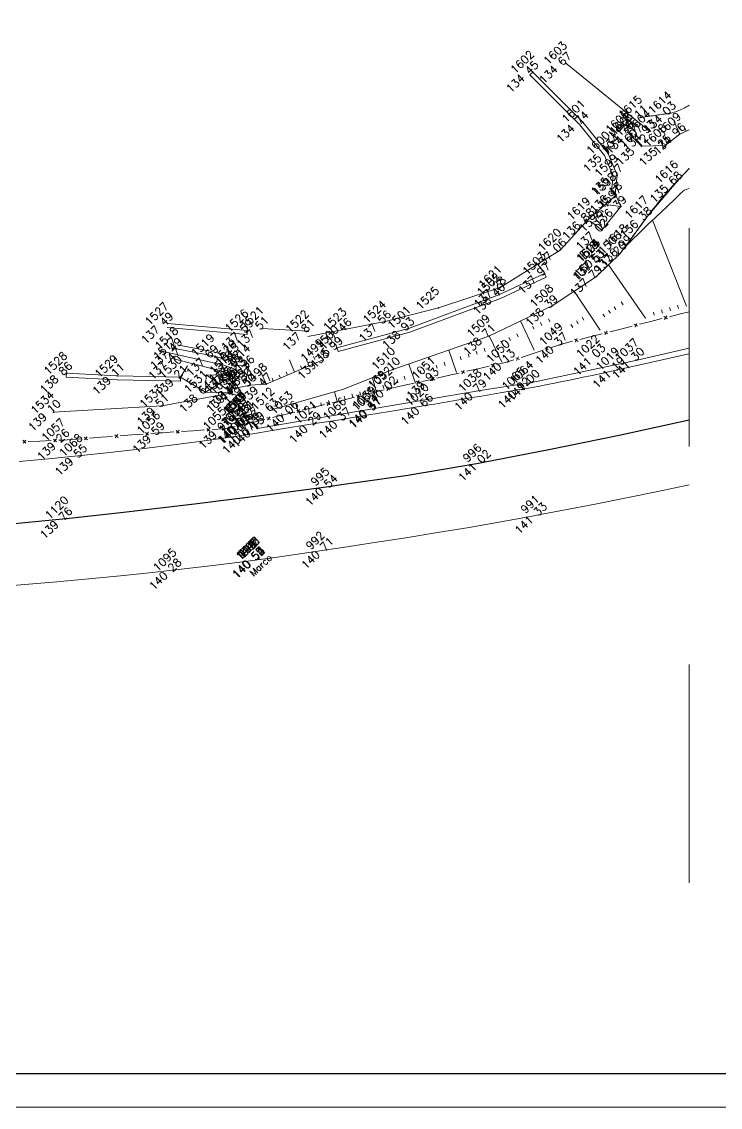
# Model space of a CAD drawing. Header units: millimetres. Extents: x -16 to 1007, y 828 to 1356.
# Drawn here: x 347.7 to 400.1, y 828 to 909.4 of the extents above; entities that cross this region are included whole.
import ezdxf
from ezdxf.enums import TextEntityAlignment as Align

# ---------------------------------------------------------------- set-up
doc = ezdxf.new("R2010")
doc.units = ezdxf.units.MM
doc.header["$LTSCALE"] = 4
for name, pattern in [('CONTINUOUS1', [0, 0, 0]), ('DASHED', [0.75, 0.5, -0.25]), ('DGN2', [8.182077, 4.091038, -4.091038]), ('DGN4', [16.364154, 8.182077, -4.091038, 0, -4.091038])]:
    doc.linetypes.add(name, pattern=pattern)
doc.layers.get('0').update_dxf_attribs({"linetype": 'CONTINUOUS1', "lineweight": 0})
for name, color, linetype, lineweight, true_color in [('1', 1, 'DASHED', 0, 0xff0000), ('19', 4, 'CONTINUOUS1', 0, 0x00ffff), ('51', 1, 'CONTINUOUS1', 0, 0xff0000), ('52', 2, 'CONTINUOUS1', 0, 0xffff00), ('53', 3, 'CONTINUOUS1', 0, 0x00ff00), ('54', 4, 'CONTINUOUS1', 0, 0x00ffff), ('55', 5, 'CONTINUOUS1', 0, 0x0000ff)]:
    doc.layers.add(name, color=color, linetype=linetype, lineweight=lineweight, true_color=true_color)
for name, color, linetype, lineweight in [('10', 7, 'CONTINUOUS1', 0), ('13', 7, 'CONTINUOUS1', 0), ('17', 7, 'CONTINUOUS1', 0), ('2', 7, 'CONTINUOUS1', 0), ('4', 7, 'CONTINUOUS1', 0), ('Level 17', 7, 'Continuous', 0), ('Level 22', 7, 'Continuous', 0)]:
    doc.layers.add(name, color=color, linetype=linetype, lineweight=lineweight)
doc.styles.get("Standard").update_dxf_attribs({"font": 'txt_____.ttf'})

msp = doc.modelspace()

# ---------------------------------------------------------------- linework, layer by layer
at = {"linetype": 'Continuous', "lineweight": 0}
for points in [[(392.205, 896.466), (392.344, 897.873), (391.667, 899.503), (389.772, 901.836), (386.013, 905.595)], [(371.344, 884.935), (376.71, 886.377), (383.482, 888.906), (386.903, 890.491)], [(364.642, 886.235), (358.646, 886.752)], [(359.312, 884.852), (362.027, 884.322), (363.725, 883.867)], [(351.065, 883.038), (354.872, 882.816), (359.622, 882.725)]]:
    msp.add_lwpolyline(points, dxfattribs=at)
at = {"layer": '1', "linetype": 'DGN2', "lineweight": 0}
msp.add_line((397.734, 959.361), (397.734, 840.871), dxfattribs=at)
msp.add_line((397.734, 959.361), (397.734, 840.871), dxfattribs=at)
at = {"layer": '1', "linetype": 'Continuous', "lineweight": 0}
for points in [[(386.013, 905.595), (385.801, 905.383)], [(392.205, 896.466), (391.907, 896.495)], [(386.903, 890.491), (387.029, 890.218)], [(364.642, 886.235), (364.616, 885.936)], [(371.344, 884.935), (371.422, 884.645)], [(363.725, 883.867), (363.803, 884.157)], [(351.065, 883.038), (351.048, 882.739)], [(359.622, 882.725), (359.616, 882.425)]]:
    msp.add_lwpolyline(points, dxfattribs=at)
at = {"layer": '1', "linetype": 'DGN2', "lineweight": 0}
for points in [[(391.907, 896.495), (392.038, 897.828), (391.406, 899.347), (389.549, 901.634), (385.801, 905.383)], [(371.422, 884.645), (376.801, 886.091), (383.598, 888.629), (387.029, 890.218)], [(364.616, 885.936), (358.62, 886.453)], [(359.369, 885.147), (362.095, 884.615), (363.803, 884.157)], [(351.048, 882.739), (354.861, 882.516), (359.616, 882.425)]]:
    msp.add_lwpolyline(points, dxfattribs=at)
at = {"layer": '10', "linetype": 'Continuous', "lineweight": 0}
for p, q in [((396.111, 887.106), (395.844, 887.265)), ((395.898, 887.052), (396.057, 887.319)), ((393.878, 886.54), (393.611, 886.699)), ((393.665, 886.486), (393.824, 886.753)), ((389.411, 885.408), (389.144, 885.567)), ((389.198, 885.354), (389.357, 885.621)), ((391.644, 885.974), (391.377, 886.133)), ((391.431, 885.92), (391.59, 886.187)), ((386.928, 884.912), (387.206, 884.772)), ((387.137, 884.981), (386.997, 884.703)), ((384.741, 884.186), (385.019, 884.047)), ((384.95, 884.256), (384.811, 883.978)), ((380.658, 883.187), (380.922, 883.022)), ((380.873, 883.236), (380.707, 882.973)), ((382.904, 883.702), (383.168, 883.537)), ((383.118, 883.752), (382.953, 883.488)), ((377.288, 882.428), (377.549, 882.26)), ((377.503, 882.475), (377.335, 882.213)), ((378.413, 882.672), (378.676, 882.507)), ((378.627, 882.721), (378.462, 882.458)), ((373.013, 881.425), (372.853, 881.159)), ((375.036, 881.927), (375.302, 881.767)), ((375.249, 881.98), (375.089, 881.714)), ((370.563, 880.817), (370.83, 880.656)), ((370.777, 880.87), (370.616, 880.603)), ((372.799, 881.372), (373.066, 881.212)), ((368.327, 880.261), (368.594, 880.101)), ((368.541, 880.314), (368.38, 880.048)), ((363.855, 879.168), (364.116, 878.998)), ((364.071, 879.213), (363.9, 878.953)), ((366.091, 879.707), (366.358, 879.546)), ((366.305, 879.76), (366.144, 879.493)), ((352.396, 878.239), (352.631, 878.036)), ((352.615, 878.255), (352.412, 878.02)), ((354.693, 878.411), (354.929, 878.208)), ((354.912, 878.427), (354.71, 878.191)), ((356.991, 878.583), (357.226, 878.38)), ((357.21, 878.599), (357.007, 878.363)), ((359.29, 878.741), (359.524, 878.536)), ((359.51, 878.756), (359.304, 878.522)), ((361.59, 878.89), (361.823, 878.685)), ((361.809, 878.904), (361.604, 878.67)), ((347.798, 877.993), (348.027, 877.783)), ((348.018, 878.002), (347.808, 877.773)), ((350.1, 878.091), (350.329, 877.881)), ((350.32, 878.101), (350.109, 877.872))]:
    msp.add_line(p, q, dxfattribs=at)
at = {"layer": '10', "color": 4, "linetype": 'Continuous', "lineweight": 0, "true_color": 0x00ffff}
msp.add_line((364.377, 879.186), (364.657, 878.428), dxfattribs=at)
at = {"layer": '10', "linetype": 'Continuous', "lineweight": 0}
for points in [[(388.488, 906.264), (394.756, 901.161)], [(393.13, 901.107), (394.164, 900.05), (395.952, 900.084), (397.033, 900.952)], [(392.587, 892.032), (392.725, 892.219), (392.863, 892.407), (393.002, 892.595), (393.14, 892.782), (393.279, 892.97), (393.417, 893.157), (393.556, 893.345), (393.694, 893.533), (393.832, 893.72), (393.971, 893.908), (394.109, 894.096), (394.248, 894.283), (394.386, 894.471), (394.525, 894.659), (394.527, 894.661), (394.664, 894.846), (394.804, 895.032), (394.947, 895.217), (395.09, 895.401), (395.235, 895.583), (395.382, 895.765), (395.53, 895.946), (395.679, 896.125), (395.83, 896.304), (395.982, 896.481), (396.135, 896.657), (396.289, 896.832), (396.445, 897.006), (396.602, 897.179), (396.76, 897.351), (396.92, 897.521), (397.08, 897.691), (397.242, 897.859), (397.405, 898.026), (397.569, 898.192), (397.713, 898.336), (397.734, 898.357), (397.734, 898.357), (397.734, 898.357)], [(397.713, 898.336), (396.777, 897.324), (394.527, 894.661), (393.004, 892.546)], [(394.861, 886.902), (395.698, 887.115)], [(396.257, 887.256), (397.094, 887.468)], [(397.094, 887.468), (397.734, 887.63)], [(365.724, 886.377), (369.172, 886.175)], [(391.79, 886.124), (392.628, 886.337)], [(392.628, 886.337), (393.465, 886.549)], [(394.023, 886.69), (394.861, 886.902)], [(389.557, 885.558), (390.394, 885.771)], [(390.394, 885.771), (391.232, 885.983)], [(386.794, 884.751), (385.974, 884.479)], [(388.161, 885.205), (387.341, 884.933)], [(388.161, 885.205), (388.998, 885.417)], [(384.159, 883.877), (383.316, 883.684)], [(384.607, 884.026), (384.159, 883.877)], [(385.974, 884.479), (385.154, 884.207)], [(364.515, 882.538), (364.728, 883.533), (363.855, 883.627)], [(380.509, 883.04), (379.667, 882.847)], [(381.913, 883.362), (381.071, 883.169)], [(382.755, 883.555), (381.913, 883.362)], [(363.662, 881.879), (364.809, 882.136), (366.039, 882.205)], [(377.137, 882.283), (376.293, 882.099)], [(378.544, 882.589), (377.7, 882.405)], [(379.667, 882.847), (378.825, 882.654)], [(363.485, 881.549), (358.241, 880.575), (350.084, 880.103)], [(374.051, 881.569), (373.212, 881.361)], [(374.889, 881.778), (374.051, 881.569)], [(376.293, 882.099), (375.449, 881.914)], [(370.417, 880.667), (369.579, 880.459)], [(371.815, 881.014), (370.976, 880.806)], [(372.653, 881.222), (371.815, 881.014)], [(367.342, 879.904), (366.504, 879.696)], [(368.181, 880.112), (367.94, 880.052), (367.342, 879.904)], [(369.579, 880.459), (368.74, 880.25)], [(363.704, 879.024), (362.954, 878.868), (362.856, 878.861)], [(365.106, 879.35), (364.281, 879.145), (364.267, 879.142)], [(365.945, 879.557), (365.106, 879.35)], [(353.662, 878.223), (352.801, 878.159)], [(354.524, 878.288), (353.662, 878.223)], [(355.96, 878.395), (355.098, 878.331)], [(356.821, 878.46), (355.96, 878.395)], [(358.258, 878.565), (357.997, 878.548), (357.396, 878.503)], [(359.12, 878.62), (358.258, 878.565)], [(360.557, 878.713), (359.695, 878.657)], [(361.419, 878.769), (360.557, 878.713)], [(362.856, 878.861), (361.994, 878.806)], [(349.064, 877.937), (348.2, 877.9)], [(349.927, 877.974), (349.064, 877.937)], [(351.365, 878.051), (350.86, 878.014), (350.502, 877.998)], [(352.226, 878.116), (351.365, 878.051)]]:
    msp.add_lwpolyline(points, dxfattribs=at)
at = {"layer": '10', "color": 4, "linetype": 'Continuous', "lineweight": 0, "true_color": 0x00ffff}
for points in [[(397.734, 884.896), (393.838, 884.013), (385.956, 882.325), (382.088, 881.717)], [(364.37, 879.188), (364.99, 879.346), (365.355, 878.877), (374.156, 880.368), (382.088, 881.717)]]:
    msp.add_lwpolyline(points, dxfattribs=at)
at = {"layer": '10', "linetype": 'Continuous', "lineweight": 13}
for points in [[(397.734, 884.489), (397.175, 884.362), (396.617, 884.235), (396.059, 884.109), (395.5, 883.983), (394.942, 883.858), (394.383, 883.732), (393.825, 883.608), (393.266, 883.483), (392.707, 883.358), (392.343, 883.277), (392.148, 883.234), (391.589, 883.11), (391.03, 882.987), (390.471, 882.864), (389.911, 882.743), (389.351, 882.624), (388.791, 882.507), (388.23, 882.392), (387.668, 882.28), (387.106, 882.17), (386.544, 882.064), (385.981, 881.962), (385.417, 881.864), (385.359, 881.854), (384.852, 881.768), (384.288, 881.673), (383.723, 881.577), (383.159, 881.481), (382.594, 881.386), (382.03, 881.29), (381.466, 881.194), (380.901, 881.099), (380.337, 881.003), (379.772, 880.907), (379.208, 880.812), (378.643, 880.716), (378.079, 880.62), (378.079, 880.62), (378.079, 880.62)], [(347.518, 876.403), (349.713, 876.612), (351.906, 876.835), (352.177, 876.863), (354.099, 877.068), (356.29, 877.315), (358.478, 877.577), (360.664, 877.858), (362.848, 878.16), (364.657, 878.428), (365.028, 878.486), (367.202, 878.85), (369.376, 879.213), (369.703, 879.264), (371.556, 879.534), (371.936, 879.595), (373.731, 879.895), (375.905, 880.257), (378.079, 880.62), (378.079, 880.62), (378.079, 880.62)], [(346.141, 867.045), (347.952, 867.19), (350.342, 867.392), (352.731, 867.608), (355.118, 867.839), (357.504, 868.085), (359.215, 868.272), (359.889, 868.348), (362.271, 868.633), (364.65, 868.939), (367.026, 869.264), (369.401, 869.606), (370.548, 869.777), (371.774, 869.961), (374.146, 870.323), (376.516, 870.692), (378.884, 871.073), (381.25, 871.468), (383.613, 871.879), (385.973, 872.31), (386.58, 872.425), (388.33, 872.759), (390.684, 873.217), (393.037, 873.685), (395.387, 874.166), (397.734, 874.661), (397.734, 874.661), (397.734, 874.661)]]:
    msp.add_lwpolyline(points, dxfattribs=at)
at = {"layer": '10', "linetype": 'DGN4', "lineweight": 30}
msp.add_lwpolyline([(344.637, 871.498), (349.988, 872.024), (351.069, 872.137), (355.333, 872.603), (360.669, 873.231), (365.999, 873.904), (370.916, 874.566), (371.326, 874.623), (376.645, 875.389), (381.945, 876.275), (382.314, 876.344), (387.222, 877.297), (392.485, 878.383), (397.734, 879.533), (397.734, 879.533), (397.734, 879.533)], dxfattribs=at)
at = {"layer": '13', "linetype": 'Continuous', "lineweight": 0}
for points in [[(388.47, 906.247, 1), (388.506, 906.282, 1), (388.47, 906.247, 1)], [(385.995, 905.577, 1), (386.031, 905.612, 1), (385.995, 905.577, 1)], [(389.754, 901.818, 1), (389.79, 901.853, 1), (389.754, 901.818, 1)], [(394.052, 902.17, 1), (394.088, 902.205, 1), (394.052, 902.17, 1)], [(396.267, 902.497, 1), (396.303, 902.531, 1), (396.267, 902.497, 1)], [(393.112, 901.089, 1), (393.148, 901.124, 1), (393.112, 901.089, 1)], [(393.419, 900.961, 1), (393.455, 900.995, 1), (393.419, 900.961, 1)], [(394.738, 901.144, 1), (394.774, 901.178, 1), (394.738, 901.144, 1)], [(397.015, 900.934, 1), (397.051, 900.969, 1), (397.015, 900.934, 1)], [(395.934, 900.067, 1), (395.97, 900.101, 1), (395.934, 900.067, 1)], [(391.649, 899.485, 1), (391.685, 899.52, 1), (391.649, 899.485, 1)], [(394.146, 900.033, 1), (394.182, 900.068, 1), (394.146, 900.033, 1)], [(392.326, 897.856, 1), (392.362, 897.891, 1), (392.326, 897.856, 1)], [(397.734, 898.35, 0.048257), (397.731, 898.354, 1), (397.695, 898.319, 1)], [(396.759, 897.307, 1), (396.795, 897.342, 1), (396.759, 897.307, 1)], [(392.187, 896.448, 1), (392.223, 896.483, 1), (392.187, 896.448, 1)], [(392.599, 895.496, 1), (392.635, 895.531, 1), (392.599, 895.496, 1)], [(390.185, 894.546, 1), (390.221, 894.581, 1), (390.185, 894.546, 1)], [(394.509, 894.644, 1), (394.545, 894.679, 1), (394.509, 894.644, 1)], [(391.178, 893.728, 1), (391.214, 893.763, 1), (391.178, 893.728, 1)], [(388.045, 892.238, 1), (388.081, 892.272, 1), (388.045, 892.238, 1)], [(392.569, 892.014, 1), (392.605, 892.049, 1), (392.569, 892.014, 1)], [(392.986, 892.529, 1), (393.022, 892.564, 1), (392.986, 892.529, 1)], [(390.954, 891.447, 1), (390.99, 891.481, 1), (390.954, 891.447, 1)], [(390.954, 891.446, 1), (390.99, 891.481, 1), (390.954, 891.446, 1)], [(390.955, 891.446, 1), (390.991, 891.481, 1), (390.955, 891.446, 1)], [(386.885, 890.473, 1), (386.921, 890.508, 1), (386.885, 890.473, 1)], [(390.774, 890.261, 1), (390.81, 890.296, 1), (390.774, 890.261, 1)], [(383.464, 888.889, 1), (383.5, 888.924, 1), (383.464, 888.889, 1)], [(383.555, 889.438, 1), (383.591, 889.473, 1), (383.555, 889.438, 1)], [(387.444, 888.049, 1), (387.48, 888.084, 1), (387.444, 888.049, 1)], [(358.628, 886.735, 1), (358.664, 886.77, 1), (358.628, 886.735, 1)], [(365.706, 886.36, 1), (365.742, 886.394, 1), (365.706, 886.36, 1)], [(371.983, 886.305, 1), (372.019, 886.339, 1), (371.983, 886.305, 1)], [(374.947, 886.879, 1), (374.983, 886.914, 1), (374.947, 886.879, 1)], [(376.692, 886.36, 1), (376.728, 886.395, 1), (376.692, 886.36, 1)], [(364.624, 886.217, 1), (364.66, 886.252, 1), (364.624, 886.217, 1)], [(369.154, 886.158, 1), (369.19, 886.193, 1), (369.154, 886.158, 1)], [(382.704, 885.795, 1), (382.74, 885.83, 1), (382.704, 885.795, 1)], [(359.294, 884.835, 1), (359.33, 884.869, 1), (359.294, 884.835, 1)], [(371.327, 884.917, 1), (371.362, 884.952, 1), (371.327, 884.917, 1)], [(388.143, 885.187, 1), (388.179, 885.222, 1), (388.143, 885.187, 1)], [(359.167, 884.052, 1), (359.203, 884.087, 1), (359.167, 884.052, 1)], [(362.009, 884.305, 1), (362.045, 884.34, 1), (362.009, 884.305, 1)], [(363.707, 883.85, 1), (363.743, 883.885, 1), (363.707, 883.85, 1)], [(370.279, 884.007, 1), (370.315, 884.042, 1), (370.279, 884.007, 1)], [(384.141, 883.86, 1), (384.177, 883.895, 1), (384.141, 883.86, 1)], [(390.908, 884.259, 1), (390.944, 884.293, 1), (390.908, 884.259, 1)], [(393.82, 883.995, 1), (393.856, 884.03, 1), (393.82, 883.995, 1)], [(351.047, 883.021, 1), (351.083, 883.055, 1), (351.047, 883.021, 1)], [(363.394, 882.989, 1), (363.43, 883.024, 1), (363.394, 882.989, 1)], [(363.837, 883.61, 1), (363.873, 883.645, 1), (363.837, 883.61, 1)], [(364.71, 883.515, 1), (364.746, 883.55, 1), (364.71, 883.515, 1)], [(375.504, 883.278, 1), (375.54, 883.313, 1), (375.504, 883.278, 1)], [(392.325, 883.26, 1), (392.361, 883.295, 1), (392.325, 883.26, 1)], [(354.854, 882.799, 1), (354.89, 882.834, 1), (354.854, 882.799, 1)], [(359.604, 882.707, 1), (359.64, 882.742, 1), (359.604, 882.707, 1)], [(364.497, 882.521, 1), (364.533, 882.556, 1), (364.497, 882.521, 1)], [(366.021, 882.188, 1), (366.057, 882.223, 1), (366.021, 882.188, 1)], [(378.526, 882.572, 1), (378.562, 882.607, 1), (378.526, 882.572, 1)], [(385.938, 882.307, 1), (385.974, 882.342, 1), (385.938, 882.307, 1)], [(361.481, 881.589, 1), (361.517, 881.624, 1), (361.481, 881.589, 1)], [(363.467, 881.532, 1), (363.503, 881.567, 1), (363.467, 881.532, 1)], [(363.644, 881.862, 1), (363.68, 881.897, 1), (363.644, 881.862, 1)], [(364.791, 882.119, 1), (364.827, 882.154, 1), (364.791, 882.119, 1)], [(375.355, 881.88, 1), (375.391, 881.915, 1), (375.355, 881.88, 1)], [(382.07, 881.699, 1), (382.106, 881.734, 1), (382.07, 881.699, 1)], [(385.341, 881.837, 1), (385.377, 881.872, 1), (385.341, 881.837, 1)], [(358.223, 880.558, 1), (358.259, 880.592, 1), (358.223, 880.558, 1)], [(378.061, 880.603, 1), (378.097, 880.638, 1), (378.061, 880.603, 1)], [(350.066, 880.085, 1), (350.102, 880.12, 1), (350.066, 880.085, 1)], [(364.448, 880.008, 1), (364.484, 880.043, 1), (364.448, 880.008, 1)], [(364.465, 880.016, 1), (364.501, 880.05, 1), (364.465, 880.016, 1)], [(364.466, 880.016, 1), (364.502, 880.05, 1), (364.466, 880.016, 1)], [(366.493, 880.293, 1), (366.529, 880.328, 1), (366.493, 880.293, 1)], [(367.922, 880.034, 1), (367.958, 880.069, 1), (367.922, 880.034, 1)], [(374.107, 880.268, 1), (374.142, 880.302, 1), (374.107, 880.268, 1)], [(374.143, 880.425, 1), (374.179, 880.459, 1), (374.143, 880.425, 1)], [(364.263, 879.128, 1), (364.299, 879.162, 1), (364.263, 879.128, 1)], [(364.352, 879.171, 1), (364.388, 879.206, 1), (364.352, 879.171, 1)], [(364.972, 879.329, 1), (365.008, 879.364, 1), (364.972, 879.329, 1)], [(369.685, 879.246, 1), (369.721, 879.281, 1), (369.685, 879.246, 1)], [(371.918, 879.577, 1), (371.954, 879.612, 1), (371.918, 879.577, 1)], [(357.979, 878.53, 1), (358.015, 878.565, 1), (357.979, 878.53, 1)], [(362.936, 878.85, 1), (362.972, 878.885, 1), (362.936, 878.85, 1)], [(364.639, 878.411, 1), (364.674, 878.446, 1), (364.639, 878.411, 1)], [(365.337, 878.86, 1), (365.373, 878.895, 1), (365.337, 878.86, 1)], [(350.842, 877.996, 1), (350.878, 878.031, 1), (350.842, 877.996, 1)], [(352.159, 876.845, 1), (352.195, 876.88, 1), (352.159, 876.845, 1)], [(382.296, 876.327, 1), (382.332, 876.362, 1), (382.296, 876.327, 1)], [(370.898, 874.549, 1), (370.934, 874.584, 1), (370.898, 874.549, 1)], [(386.562, 872.407, 1), (386.598, 872.442, 1), (386.562, 872.407, 1)], [(351.051, 872.12, 1), (351.087, 872.154, 1), (351.051, 872.12, 1)], [(370.53, 869.759, 1), (370.566, 869.794, 1), (370.53, 869.759, 1)], [(365.409, 869.117, 1), (365.445, 869.151, 1), (365.409, 869.117, 1)], [(365.424, 869.117, 1), (365.46, 869.151, 1), (365.424, 869.117, 1)], [(365.439, 869.129, 1), (365.475, 869.163, 1), (365.439, 869.129, 1)], [(365.44, 869.111, 1), (365.476, 869.145, 1), (365.44, 869.111, 1)], [(365.447, 869.11, 1), (365.483, 869.145, 1), (365.447, 869.11, 1)], [(359.197, 868.255, 1), (359.233, 868.289, 1), (359.197, 868.255, 1)]]:
    msp.add_lwpolyline(points, format="xyb", dxfattribs=at)
msp.add_ellipse((397.713, 898.336), major_axis=(0.018, 0.0174), ratio=1, start_param=3.141593, end_param=4.940173, dxfattribs=at)
at = {"layer": '17', "linetype": 'Continuous', "lineweight": 0}
for points in [[(393.41, 900.952, 1), (393.464, 901.004, 1), (393.41, 900.952, 1)], [(365.415, 869.108, 1), (365.469, 869.16, 1), (365.415, 869.108, 1)]]:
    msp.add_lwpolyline(points, format="xyb", dxfattribs=at)
at = {"layer": '19', "linetype": 'Continuous', "lineweight": 0}
for p, q in [((392.315, 896.426), (390.203, 894.564)), ((390.203, 894.564), (388.063, 892.255)), ((388.063, 892.255), (383.573, 889.456)), ((383.573, 889.456), (378.946, 887.92)), ((374.965, 886.897), (378.946, 887.92)), ((369.164, 885.772), (372.001, 886.322)), ((372.001, 886.322), (374.965, 886.897))]:
    msp.add_line(p, q, dxfattribs=at)
at = {"layer": '2', "color": 4, "linetype": 'Continuous', "lineweight": 0, "true_color": 0x00ffff}
for p, q in [((359.312, 884.435), (358.094, 884.714)), ((362.861, 883.625), (359.312, 884.435)), ((364.361, 883.069), (362.861, 883.625))]:
    msp.add_line(p, q, dxfattribs=at)
at = {"layer": '2', "linetype": 'Continuous', "lineweight": 0}
for p, q in [((361.499, 881.607), (363.523, 882.849)), ((361.536, 882.906), (363.485, 881.549))]:
    msp.add_line(p, q, dxfattribs=at)
for points in [[(361.499, 881.607), (361.536, 882.906)], [(361.536, 882.906), (363.523, 882.849)], [(363.485, 881.549), (363.523, 882.849)], [(361.499, 881.607), (363.485, 881.549)]]:
    msp.add_lwpolyline(points, dxfattribs=at)
at = {"layer": '4', "linetype": 'Continuous', "lineweight": 0}
for p, q in [((394.457, 887.14), (391.689, 891.155)), ((392.652, 888.364), (392.79, 888.156)), ((382.762, 885.827), (383.698, 883.858))]:
    msp.add_line(p, q, dxfattribs=at)
at = {"layer": '4', "color": 4, "linetype": 'Continuous', "lineweight": 0, "true_color": 0x00ffff}
msp.add_lwpolyline([(394.07, 902.188), (394.191, 902.205), (394.313, 902.223), (394.435, 902.241), (394.556, 902.259), (394.678, 902.277), (394.799, 902.295), (394.921, 902.313), (395.043, 902.331), (395.164, 902.349), (395.286, 902.367), (395.407, 902.385), (395.529, 902.403), (395.651, 902.421), (395.772, 902.438), (395.894, 902.456), (396.015, 902.474), (396.137, 902.492), (396.259, 902.51), (396.285, 902.514), (396.38, 902.53), (396.5, 902.555), (396.619, 902.586), (396.737, 902.622), (396.854, 902.663), (396.969, 902.708), (397.083, 902.758), (397.196, 902.811), (397.307, 902.868), (397.416, 902.927), (397.524, 902.99), (397.63, 903.055), (397.734, 903.122), (397.734, 903.122), (397.734, 903.122)], dxfattribs=at)
at = {"layer": '4', "linetype": 'Continuous', "lineweight": 0}
for points in [[(397.033, 900.952), (396.621, 901.863)], [(397.033, 900.952), (397.734, 901.268)], [(397.515, 901.169), (397.412, 901.397)], [(392.587, 892.032), (392.7, 892.176), (392.812, 892.321), (392.927, 892.462), (393.004, 892.546), (393.048, 892.593), (393.172, 892.72), (393.297, 892.848), (393.424, 892.975), (393.551, 893.103), (393.679, 893.23), (393.808, 893.356), (393.938, 893.483), (394.069, 893.61), (394.2, 893.736), (394.332, 893.862), (394.464, 893.989), (394.597, 894.115), (394.73, 894.241), (394.864, 894.367), (394.997, 894.493), (395.131, 894.619), (395.265, 894.745), (395.398, 894.871), (395.532, 894.997), (395.665, 895.123), (395.798, 895.249), (395.931, 895.375), (396.063, 895.501), (396.194, 895.627), (396.265, 895.695), (396.325, 895.754), (396.456, 895.88), (396.587, 896.007), (396.718, 896.133), (396.849, 896.26), (396.98, 896.386), (397.111, 896.513), (397.236, 896.634), (397.242, 896.639), (397.389, 896.748), (397.557, 896.827), (397.734, 896.879), (397.734, 896.879), (397.734, 896.879)], [(391.196, 893.746), (392.617, 895.514), (392.205, 896.466)], [(391.322, 895.1), (391.127, 895.256)], [(392.617, 895.514), (391.46, 895.67)], [(391.677, 895.542), (391.483, 895.698)], [(390.967, 894.658), (390.772, 894.814)], [(394.999, 894.488), (397.539, 888.06)], [(391.196, 893.746), (390.417, 894.372)], [(392.587, 892.032), (390.792, 890.278), (387.462, 888.066), (382.722, 885.813), (375.522, 883.295), (371.828, 881.835), (366.511, 880.31)], [(389.127, 889.172), (391.071, 886.245)], [(392.114, 888.007), (392.252, 887.798)], [(396.265, 887.948), (396.335, 887.708)], [(396.867, 888.124), (396.937, 887.884)], [(387.191, 887.107), (387.299, 886.882)], [(389.709, 887.222), (389.847, 887.013)], [(391.281, 887.454), (391.42, 887.245)], [(391.698, 887.73), (391.836, 887.522)], [(395.057, 887.608), (395.128, 887.369)], [(395.663, 887.772), (395.733, 887.532)], [(385.092, 886.94), (386.127, 884.763)], [(386.007, 886.544), (386.114, 886.318)], [(386.599, 886.826), (386.706, 886.6)], [(388.876, 886.669), (389.014, 886.46)], [(389.292, 886.945), (389.431, 886.737)], [(384.229, 885.699), (384.337, 885.473)], [(384.822, 885.981), (384.929, 885.755)], [(379.722, 884.764), (380.312, 883.076)], [(381.77, 884.685), (381.852, 884.449)], [(382.37, 884.895), (382.452, 884.659)], [(383.637, 885.417), (383.744, 885.191)], [(363.412, 883.006), (359.185, 884.07)], [(366.039, 882.205), (370.297, 884.024)], [(368.168, 883.115), (367.775, 884.034)], [(369.145, 883.816), (369.047, 884.046)], [(369.677, 884.044), (369.579, 884.274)], [(379.37, 883.846), (379.452, 883.61)], [(380.57, 884.266), (380.652, 884.03)], [(381.17, 884.476), (381.252, 884.24)], [(359.622, 882.725), (360.134, 883.584)], [(366.039, 882.205), (365.646, 883.125)], [(367.636, 882.887), (367.537, 883.117)], [(368.7, 883.342), (368.602, 883.572)], [(376.722, 883.715), (377.222, 882.285)], [(377.57, 883.217), (377.652, 882.981)], [(378.17, 883.427), (378.252, 883.191)], [(378.77, 883.636), (378.852, 883.4)], [(359.622, 882.725), (361.499, 881.607)], [(360.091, 882.445), (360.219, 882.66)], [(360.56, 882.166), (360.688, 882.381)], [(363.412, 883.006), (363.523, 882.849)], [(366.571, 882.433), (366.473, 882.663)], [(367.103, 882.66), (367.005, 882.89)], [(374.002, 882.663), (374.322, 881.516)], [(375.349, 882.349), (375.416, 882.108)], [(375.846, 882.555), (375.913, 882.314)], [(376.369, 882.797), (376.452, 882.561)], [(361.03, 881.886), (361.158, 882.101)], [(371.157, 881.623), (371.378, 880.832)], [(372.529, 881.227), (372.462, 881.468)], [(373.115, 881.391), (373.047, 881.632)], [(373.673, 881.65), (373.74, 881.409)], [(374.776, 882.131), (374.844, 881.891)], [(368.23, 880.804), (368.426, 880.106)], [(369.603, 880.409), (369.535, 880.65)], [(370.188, 880.573), (370.121, 880.814)], [(370.773, 880.737), (370.706, 880.977)], [(371.944, 881.064), (371.877, 881.305)], [(367.262, 879.755), (367.194, 879.996)], [(367.847, 879.919), (367.78, 880.159)], [(369.017, 880.246), (368.95, 880.487)]]:
    msp.add_lwpolyline(points, dxfattribs=at)
at = {"layer": '51', "linetype": 'Continuous', "lineweight": 0}
for points in [[(371.327, 884.917, 1), (371.362, 884.952, 1), (371.327, 884.917, 1)], [(370.279, 884.007, 1), (370.315, 884.042, 1), (370.279, 884.007, 1)], [(366.021, 882.188, 1), (366.057, 882.223, 1), (366.021, 882.188, 1)], [(363.644, 881.862, 1), (363.68, 881.897, 1), (363.644, 881.862, 1)], [(364.791, 882.119, 1), (364.827, 882.154, 1), (364.791, 882.119, 1)], [(365.424, 869.117, 1), (365.46, 869.151, 1), (365.424, 869.117, 1)], [(365.439, 869.129, 1), (365.475, 869.163, 1), (365.439, 869.129, 1)]]:
    msp.add_lwpolyline(points, format="xyb", dxfattribs=at)
at = {"layer": '52', "linetype": 'Continuous', "lineweight": 0}
for points in [[(391.649, 899.485, 1), (391.685, 899.52, 1), (391.649, 899.485, 1)], [(392.326, 897.856, 1), (392.362, 897.891, 1), (392.326, 897.856, 1)], [(392.187, 896.448, 1), (392.223, 896.483, 1), (392.187, 896.448, 1)], [(392.599, 895.496, 1), (392.635, 895.531, 1), (392.599, 895.496, 1)], [(391.178, 893.728, 1), (391.214, 893.763, 1), (391.178, 893.728, 1)], [(390.954, 891.447, 1), (390.99, 891.481, 1), (390.954, 891.447, 1)], [(390.955, 891.446, 1), (390.991, 891.481, 1), (390.955, 891.446, 1)], [(386.885, 890.473, 1), (386.921, 890.508, 1), (386.885, 890.473, 1)], [(390.774, 890.261, 1), (390.81, 890.296, 1), (390.774, 890.261, 1)], [(383.464, 888.889, 1), (383.5, 888.924, 1), (383.464, 888.889, 1)], [(378.928, 887.903, 1), (378.964, 887.937, 1), (378.928, 887.903, 1)], [(387.444, 888.049, 1), (387.48, 888.084, 1), (387.444, 888.049, 1)], [(358.628, 886.735, 1), (358.664, 886.77, 1), (358.628, 886.735, 1)], [(365.706, 886.36, 1), (365.742, 886.394, 1), (365.706, 886.36, 1)], [(371.983, 886.305, 1), (372.019, 886.339, 1), (371.983, 886.305, 1)], [(374.947, 886.879, 1), (374.983, 886.914, 1), (374.947, 886.879, 1)], [(376.692, 886.36, 1), (376.728, 886.395, 1), (376.692, 886.36, 1)], [(364.624, 886.217, 1), (364.66, 886.252, 1), (364.624, 886.217, 1)], [(369.154, 886.158, 1), (369.19, 886.193, 1), (369.154, 886.158, 1)], [(382.704, 885.795, 1), (382.74, 885.83, 1), (382.704, 885.795, 1)], [(359.294, 884.835, 1), (359.33, 884.869, 1), (359.294, 884.835, 1)], [(359.167, 884.052, 1), (359.203, 884.087, 1), (359.167, 884.052, 1)], [(362.009, 884.305, 1), (362.045, 884.34, 1), (362.009, 884.305, 1)], [(363.707, 883.85, 1), (363.743, 883.885, 1), (363.707, 883.85, 1)], [(351.047, 883.021, 1), (351.083, 883.055, 1), (351.047, 883.021, 1)], [(363.394, 882.989, 1), (363.43, 883.024, 1), (363.394, 882.989, 1)], [(363.837, 883.61, 1), (363.873, 883.645, 1), (363.837, 883.61, 1)], [(364.71, 883.515, 1), (364.746, 883.55, 1), (364.71, 883.515, 1)], [(375.504, 883.278, 1), (375.54, 883.313, 1), (375.504, 883.278, 1)], [(354.854, 882.799, 1), (354.89, 882.834, 1), (354.854, 882.799, 1)], [(359.604, 882.707, 1), (359.64, 882.742, 1), (359.604, 882.707, 1)], [(364.497, 882.521, 1), (364.533, 882.556, 1), (364.497, 882.521, 1)], [(361.481, 881.589, 1), (361.517, 881.624, 1), (361.481, 881.589, 1)], [(363.467, 881.532, 1), (363.503, 881.567, 1), (363.467, 881.532, 1)], [(358.223, 880.558, 1), (358.259, 880.592, 1), (358.223, 880.558, 1)], [(350.066, 880.085, 1), (350.102, 880.12, 1), (350.066, 880.085, 1)], [(364.448, 880.008, 1), (364.484, 880.043, 1), (364.448, 880.008, 1)], [(364.465, 880.016, 1), (364.501, 880.05, 1), (364.465, 880.016, 1)], [(366.493, 880.293, 1), (366.529, 880.328, 1), (366.493, 880.293, 1)]]:
    msp.add_lwpolyline(points, format="xyb", dxfattribs=at)
at = {"layer": '53', "linetype": 'Continuous', "lineweight": 0}
for points in [[(388.47, 906.247, 1), (388.506, 906.282, 1), (388.47, 906.247, 1)], [(385.995, 905.577, 1), (386.031, 905.612, 1), (385.995, 905.577, 1)], [(389.754, 901.818, 1), (389.79, 901.853, 1), (389.754, 901.818, 1)], [(394.052, 902.17, 1), (394.088, 902.205, 1), (394.052, 902.17, 1)], [(396.267, 902.497, 1), (396.303, 902.531, 1), (396.267, 902.497, 1)], [(393.112, 901.089, 1), (393.148, 901.124, 1), (393.112, 901.089, 1)], [(393.419, 900.961, 1), (393.455, 900.995, 1), (393.419, 900.961, 1)], [(394.738, 901.144, 1), (394.774, 901.178, 1), (394.738, 901.144, 1)], [(397.015, 900.934, 1), (397.051, 900.969, 1), (397.015, 900.934, 1)], [(395.934, 900.067, 1), (395.97, 900.101, 1), (395.934, 900.067, 1)], [(394.146, 900.033, 1), (394.182, 900.068, 1), (394.146, 900.033, 1)], [(397.734, 898.35, 0.048257), (397.731, 898.354, 1), (397.695, 898.319, 1)], [(396.759, 897.307, 1), (396.795, 897.342, 1), (396.759, 897.307, 1)], [(390.185, 894.546, 1), (390.221, 894.581, 1), (390.185, 894.546, 1)], [(394.509, 894.644, 1), (394.545, 894.679, 1), (394.509, 894.644, 1)], [(388.045, 892.238, 1), (388.081, 892.272, 1), (388.045, 892.238, 1)], [(392.986, 892.529, 1), (393.022, 892.564, 1), (392.986, 892.529, 1)], [(390.927, 891.42, 1), (391.017, 891.507, 1), (390.927, 891.42, 1)], [(390.954, 891.446, 1), (390.99, 891.481, 1), (390.954, 891.446, 1)], [(383.555, 889.438, 1), (383.591, 889.473, 1), (383.555, 889.438, 1)], [(364.439, 879.989, 1), (364.529, 880.076, 1), (364.439, 879.989, 1)], [(382.296, 876.327, 1), (382.332, 876.362, 1), (382.296, 876.327, 1)], [(370.898, 874.549, 1), (370.934, 874.584, 1), (370.898, 874.549, 1)], [(386.562, 872.407, 1), (386.598, 872.442, 1), (386.562, 872.407, 1)], [(365.413, 869.085, 1), (365.503, 869.171, 1), (365.413, 869.085, 1)], [(370.53, 869.759, 1), (370.566, 869.794, 1), (370.53, 869.759, 1)], [(365.409, 869.117, 1), (365.445, 869.151, 1), (365.409, 869.117, 1)], [(365.44, 869.111, 1), (365.476, 869.145, 1), (365.44, 869.111, 1)]]:
    msp.add_lwpolyline(points, format="xyb", dxfattribs=at)
msp.add_ellipse((397.713, 898.336), major_axis=(0.018, 0.0174), ratio=1, start_param=3.141593, end_param=4.940173, dxfattribs=at)
at = {"layer": '54', "linetype": 'Continuous', "lineweight": 0}
for points in [[(388.143, 885.187, 1), (388.179, 885.222, 1), (388.143, 885.187, 1)], [(384.141, 883.86, 1), (384.177, 883.895, 1), (384.141, 883.86, 1)], [(390.908, 884.259, 1), (390.944, 884.293, 1), (390.908, 884.259, 1)], [(393.82, 883.995, 1), (393.856, 884.03, 1), (393.82, 883.995, 1)], [(392.325, 883.26, 1), (392.361, 883.295, 1), (392.325, 883.26, 1)], [(378.526, 882.572, 1), (378.562, 882.607, 1), (378.526, 882.572, 1)], [(385.938, 882.307, 1), (385.974, 882.342, 1), (385.938, 882.307, 1)], [(375.355, 881.88, 1), (375.391, 881.915, 1), (375.355, 881.88, 1)], [(382.07, 881.699, 1), (382.106, 881.734, 1), (382.07, 881.699, 1)], [(385.341, 881.837, 1), (385.377, 881.872, 1), (385.341, 881.837, 1)], [(378.061, 880.603, 1), (378.097, 880.638, 1), (378.061, 880.603, 1)], [(364.466, 880.016, 1), (364.502, 880.05, 1), (364.466, 880.016, 1)], [(367.922, 880.034, 1), (367.958, 880.069, 1), (367.922, 880.034, 1)], [(374.107, 880.268, 1), (374.142, 880.302, 1), (374.107, 880.268, 1)], [(374.143, 880.425, 1), (374.179, 880.459, 1), (374.143, 880.425, 1)], [(364.263, 879.128, 1), (364.299, 879.162, 1), (364.263, 879.128, 1)], [(364.352, 879.171, 1), (364.388, 879.206, 1), (364.352, 879.171, 1)], [(364.972, 879.329, 1), (365.008, 879.364, 1), (364.972, 879.329, 1)], [(369.685, 879.246, 1), (369.721, 879.281, 1), (369.685, 879.246, 1)], [(371.918, 879.577, 1), (371.954, 879.612, 1), (371.918, 879.577, 1)], [(357.979, 878.53, 1), (358.015, 878.565, 1), (357.979, 878.53, 1)], [(362.936, 878.85, 1), (362.972, 878.885, 1), (362.936, 878.85, 1)], [(364.639, 878.411, 1), (364.674, 878.446, 1), (364.639, 878.411, 1)], [(365.337, 878.86, 1), (365.373, 878.895, 1), (365.337, 878.86, 1)], [(350.842, 877.996, 1), (350.878, 878.031, 1), (350.842, 877.996, 1)], [(352.159, 876.845, 1), (352.195, 876.88, 1), (352.159, 876.845, 1)], [(359.197, 868.255, 1), (359.233, 868.289, 1), (359.197, 868.255, 1)]]:
    msp.add_lwpolyline(points, format="xyb", dxfattribs=at)
at = {"layer": '55', "linetype": 'Continuous', "lineweight": 0}
for points in [[(351.051, 872.12, 1), (351.087, 872.154, 1), (351.051, 872.12, 1)], [(365.447, 869.11, 1), (365.483, 869.145, 1), (365.447, 869.11, 1)]]:
    msp.add_lwpolyline(points, format="xyb", dxfattribs=at)
at = {"layer": 'Level 17', "color": 7, "linetype": 'Continuous', "lineweight": 0}
msp.add_lwpolyline([(499.762, 827.992), (-16.204, 827.992)], dxfattribs=at)
at = {"layer": 'Level 22', "color": 7, "linetype": 'Continuous', "lineweight": 30}
msp.add_lwpolyline([(497.262, 830.492), (-6.073, 830.492)], dxfattribs=at)

# ---------------------------------------------------------------- texts
at = {"layer": '13', "linetype": 'Continuous', "lineweight": 0}
for s, p in [('134 67 ', (388.063, 905.853)), ('134 45 ', (385.588, 905.184)), ('134 03 ', (395.896, 902.138)), ('134 74 ', (389.346, 901.425)), ('134 11 ', (393.766, 901.895)), ('134 76 ', (392.704, 900.696)), ('134 77 ', (393.012, 900.567)), ('134 93 ', (394.331, 900.75)), ('134 96 ', (396.608, 900.541)), ('135 10 ', (391.349, 899.196)), ('135 12 ', (393.81, 899.709)), ('135 25 ', (395.527, 899.673)), ('135 67 ', (391.918, 897.463)), ('135 68 ', (396.352, 896.914)), ('136 18 ', (391.852, 896.124)), ('136 39 ', (392.192, 895.103)), ('136 88 ', (389.777, 894.153)), ('136 38 ', (394.101, 894.251)), ('137 02 ', (390.807, 893.37)), ('137 06 ', (387.674, 891.879)), ('137 20 ', (392.197, 891.656)), ('136 99 ', (392.579, 892.136)), ('137 53 ', (390.546, 891.053)), ('137 53 ', (390.548, 891.053)), ('137 51 ', (390.618, 891.122)), ('137 97 ', (386.478, 890.08)), ('137 79 ', (390.366, 889.868)), ('138 40 ', (383.093, 888.53)), ('137 28 ', (383.148, 889.045)), ('138 39 ', (387.036, 887.656)), ('137 49 ', (358.221, 886.342)), ('137 51 ', (365.371, 886.036)), ('137 46 ', (371.576, 885.911)), ('137 56 ', (374.54, 886.486)), ('138 93 ', (376.284, 885.966)), ('137 59 ', (364.216, 885.824)), ('137 81 ', (368.818, 885.834)), ('138 71 ', (382.369, 885.472)), ('137 49 ', (358.887, 884.441)), ('138 99 ', (370.919, 884.524)), ('140 37 ', (387.771, 884.829)), ('137 47 ', (358.76, 883.659)), ('137 69 ', (361.602, 883.911)), ('137 82 ', (363.3, 883.457)), ('139 15 ', (369.944, 883.683)), ('140 13 ', (383.841, 883.571)), ('141 03 ', (390.609, 883.969)), ('141 30 ', (393.521, 883.706)), ('138 86 ', (350.64, 882.627)), ('137 73 ', (362.986, 882.596)), ('138 33 ', (363.429, 883.217)), ('138 36 ', (364.302, 883.122)), ('139 10 ', (375.205, 882.989)), ('141 19 ', (392.062, 883.006)), ('139 11 ', (354.569, 882.523)), ('139 21 ', (359.268, 882.384)), ('137 80 ', (364.126, 882.162)), ('139 47 ', (365.613, 881.795)), ('139 93 ', (378.119, 882.179)), ('141 00 ', (385.675, 882.053)), ('138 64 ', (361.074, 881.196)), ('139 40 ', (363.096, 881.173)), ('139 48 ', (363.237, 881.468)), ('139 50 ', (364.42, 881.76)), ('140 02 ', (375.02, 881.557)), ('140 79 ', (381.699, 881.341)), ('140 92 ', (384.97, 881.478)), ('139 51 ', (357.888, 880.234)), ('140 66 ', (377.69, 880.244)), ('139 10 ', (349.766, 879.796)), ('139 75 ', (364.04, 879.614)), ('139 75 ', (364.057, 879.622)), ('139 77 ', (364.058, 879.622)), ('139 63 ', (366.086, 879.9)), ('140 06 ', (367.586, 879.71)), ('140 47 ', (373.772, 880.066)), ('140 51 ', (373.807, 879.979)), ('140 03 ', (363.927, 878.804)), ('140 06 ', (364.017, 878.847)), ('140 06 ', (364.637, 879.005)), ('140 15 ', (365.038, 878.571)), ('140 29 ', (369.314, 878.888)), ('140 37 ', (371.546, 879.219)), ('139 59 ', (357.571, 878.137)), ('139 97 ', (362.528, 878.457)), ('140 07 ', (364.303, 878.087)), ('139 26 ', (350.434, 877.603)), ('139 55 ', (351.751, 876.452)), ('141 02 ', (381.997, 876.038)), ('140 54 ', (370.527, 874.19)), ('141 33 ', (386.227, 872.084)), ('139 76 ', (350.644, 871.726)), ('140 53 ', (365.067, 868.77)), ('140 71 ', (370.231, 869.47)), ('140 55 ', (365.038, 868.758)), ('140 52 ', (365.053, 868.758)), ('140 54 ', (365.069, 868.752)), ('140 52 ', (365.075, 868.752)), ('140 28 ', (358.826, 867.896))]:
    msp.add_text(s, height=0.6, rotation=44, dxfattribs=at).set_placement(p, align=Align.CENTER)
at = {"layer": '17', "linetype": 'Continuous', "lineweight": 0}
for p in [(392.752, 901.382), (365.81, 868.447)]:
    msp.add_text('Marco', height=0.5, rotation=44, dxfattribs=at).set_placement(p, align=Align.CENTER)
at = {"layer": '51', "linetype": 'Continuous', "lineweight": 0}
for s, p in [('1500', (370.801, 885.522)), ('1499', (369.682, 884.542)), ('1496', (363.046, 882.397)), ('1497', (364.193, 882.654)), ('1498', (365.423, 882.723)), ('1447', (364.826, 869.651)), ('1495', (364.841, 869.664))]:
    msp.add_text(s, height=0.6, rotation=44, dxfattribs=at).set_placement(p, align=Align.CENTER)
at = {"layer": '52', "linetype": 'Continuous', "lineweight": 0}
for s, p in [('1600', (391.123, 900.09)), ('1599', (391.728, 898.391)), ('1598', (391.59, 896.983)), ('1597', (392.002, 896.031)), ('1596', (390.581, 894.263)), ('1506', (392.007, 892.584)), ('1504', (390.392, 892.016)), ('1505', (390.393, 892.016)), ('1503', (386.324, 891.043)), ('1507', (390.212, 890.831)), ('1502', (382.903, 889.459)), ('1508', (386.882, 888.619)), ('1525', (378.33, 888.437)), ('1527', (358.03, 887.27)), ('1521', (365.181, 886.964)), ('1523', (371.385, 886.84)), ('1524', (374.349, 887.414)), ('1501', (376.202, 886.999)), ('1526', (364.026, 886.752)), ('1522', (368.556, 886.693)), ('1509', (382.143, 886.365)), ('1518', (358.768, 885.439)), ('1517', (358.642, 884.657)), ('1519', (361.483, 884.909)), ('1520', (363.145, 884.42)), ('1515', (363.311, 884.214)), ('1514', (364.184, 884.12)), ('1510', (375.014, 883.917)), ('1528', (350.449, 883.556)), ('1529', (354.257, 883.334)), ('1530', (359.042, 883.277)), ('1516', (362.868, 883.593)), ('1513', (363.971, 883.125)), ('1531', (360.955, 882.194)), ('1532', (362.87, 882.067)), ('1534', (349.468, 880.62)), ('1533', (357.625, 881.093)), ('1595', (363.85, 880.543)), ('1541', (363.939, 880.62)), ('1512', (365.968, 880.897))]:
    msp.add_text(s, height=0.6, rotation=44, dxfattribs=at).set_placement(p, align=Align.CENTER)
at = {"layer": '53', "linetype": 'Continuous', "lineweight": 0}
for s, p in [('1603', (387.909, 906.817)), ('1602', (385.433, 906.147)), ('1601', (389.264, 902.457)), ('1615', (393.526, 902.775)), ('1614', (395.741, 903.101)), ('1606', (392.55, 901.659)), ('1605', (392.857, 901.53)), ('1604', (394.177, 901.713)), ('1609', (396.453, 901.504)), ('1607', (393.584, 900.602)), ('1608', (395.372, 900.636)), ('1616', (396.234, 897.911)), ('1619', (389.659, 895.151)), ('1617', (393.983, 895.248)), ('1620', (387.484, 892.807)), ('1618', (392.46, 893.133)), ('1624', (390.356, 891.981)), ('E18', (390.44, 892.063)), ('1621', (383.029, 890.043)), ('E13', (363.952, 880.632)), ('996', (381.678, 876.842)), ('995', (370.28, 875.064)), ('991', (386.016, 872.992)), ('992', (369.912, 870.274)), ('994', (364.791, 869.631)), ('993', (364.822, 869.625)), ('E12', (364.927, 869.727))]:
    msp.add_text(s, height=0.6, rotation=44, dxfattribs=at).set_placement(p, align=Align.CENTER)
at = {"layer": '54', "linetype": 'Continuous', "lineweight": 0}
for s, p in [('1049', (387.581, 885.757)), ('1050', (383.615, 884.464)), ('1022', (390.347, 884.828)), ('1037', (393.259, 884.565)), ('1019', (391.835, 883.899)), ('1051', (378.036, 883.211)), ('1064', (385.377, 882.877)), ('1052', (374.793, 882.45)), ('1038', (381.509, 882.269)), ('1065', (384.779, 882.406)), ('1020', (377.535, 881.207)), ('1059', (363.904, 880.585)), ('1053', (367.36, 880.604)), ('1063', (373.545, 880.837)), ('1039', (373.582, 880.994)), ('1054', (363.701, 879.697)), ('1060', (363.827, 879.775)), ('1061', (364.483, 879.968)), ('1021', (369.195, 879.885)), ('1066', (371.356, 880.147)), ('1056', (357.417, 879.1)), ('1055', (362.374, 879.42)), ('1067', (364.077, 878.981)), ('1062', (364.775, 879.429)), ('1057', (350.28, 878.566)), ('1068', (351.597, 877.415)), ('1095', (358.636, 868.824))]:
    msp.add_text(s, height=0.6, rotation=44, dxfattribs=at).set_placement(p, align=Align.CENTER)
at = {"layer": '55', "linetype": 'Continuous', "lineweight": 0}
for s, p in [('1120', (350.539, 872.737)), ('1121', (364.971, 869.763))]:
    msp.add_text(s, height=0.6, rotation=44, dxfattribs=at).set_placement(p, align=Align.CENTER)

doc.saveas('drawing.dxf')
